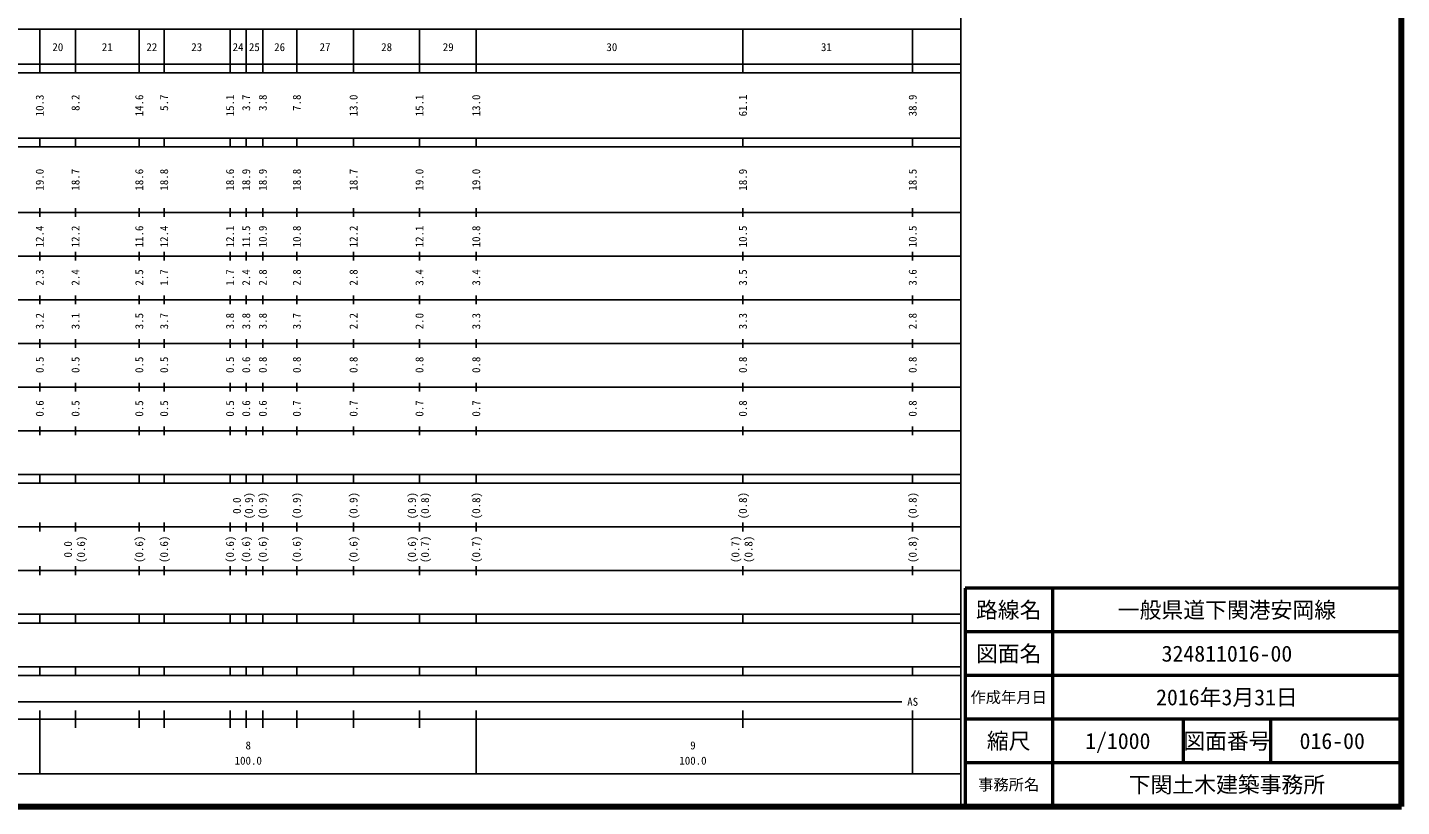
# Model space of a CAD drawing. Units: millimetres on the paper, enlarged 1000 times. Extents: x 40000 to 680000, y 20000 to 380000.
# Drawn here: x 365201 to 680000, y 20000 to 198357 of the extents above; entities that cross this region are included whole.
import ezdxf
from ezdxf.enums import TextEntityAlignment as Align

# ---------------------------------------------------------------- set-up
doc = ezdxf.new("R2010")
doc.units = ezdxf.units.MM
doc.header["$LTSCALE"] = 1000
for name, color, linetype, lineweight in [('M-TTL', 2, 'Continuous', 140), ('M-TTL-BAND', 7, 'Continuous', 25), ('M-TTL-FRAM', 2, 'Continuous', 50), ('M-TTL-LINE', 7, 'Continuous', 50)]:
    doc.layers.add(name, color=color, linetype=linetype, lineweight=lineweight)
doc.layers.add('M-TTL-TXT', color=7, linetype='Continuous')
doc.styles.add('ＭＳ ゴシック', font='')
doc.styles.get('ＭＳ ゴシック').set_extended_font_data('MS Gothic')

msp = doc.modelspace()

# ---------------------------------------------------------------- linework, layer by layer
at = {"layer": 'M-TTL'}
for p, q in [((680000, 20000), (680000, 380000)), ((40000, 20000), (680000, 20000))]:
    msp.add_line(p, q, dxfattribs=at)
at = {"layer": 'M-TTL-BAND'}
for p, q in [((579000, 20000), (579000, 370000)), ((68000, 198000), (579000, 198000)), ((368000, 188000), (368000, 198000)), ((376200, 188000), (376200, 198000)), ((390800, 188000), (390800, 198000)), ((396500, 188000), (396500, 198000)), ((411600, 188000), (411600, 198000)), ((415300, 188000), (415300, 198000)), ((419100, 188000), (419100, 198000)), ((426900, 188000), (426900, 198000)), ((439900, 188000), (439900, 198000)), ((455000, 188000), (455000, 198000)), ((468000, 188000), (468000, 198000)), ((529100, 188000), (529100, 198000)), ((568000, 188000), (568000, 198000)), ((40000, 190000), (579000, 190000)), ((40000, 188000), (579000, 188000)), ((40000, 173000), (579000, 173000)), ((40000, 171000), (579000, 171000)), ((368000, 171000), (368000, 173000)), ((376200, 171000), (376200, 173000)), ((390800, 171000), (390800, 173000)), ((396500, 171000), (396500, 173000)), ((411600, 171000), (411600, 173000)), ((415300, 171000), (415300, 173000)), ((419100, 171000), (419100, 173000)), ((426900, 171000), (426900, 173000)), ((439900, 171000), (439900, 173000)), ((455000, 171000), (455000, 173000)), ((468000, 171000), (468000, 173000)), ((529100, 171000), (529100, 173000)), ((568000, 171000), (568000, 173000)), ((40000, 156000), (579000, 156000)), ((368000, 155000), (368000, 157000)), ((376200, 155000), (376200, 157000)), ((390800, 155000), (390800, 157000)), ((396500, 155000), (396500, 157000)), ((411600, 155000), (411600, 157000)), ((415300, 155000), (415300, 157000)), ((419100, 155000), (419100, 157000)), ((426900, 155000), (426900, 157000)), ((439900, 155000), (439900, 157000)), ((455000, 155000), (455000, 157000)), ((468000, 155000), (468000, 157000)), ((529100, 155000), (529100, 157000)), ((568000, 155000), (568000, 157000)), ((46000, 146000), (579000, 146000)), ((368000, 145000), (368000, 147000)), ((376200, 145000), (376200, 147000)), ((390800, 145000), (390800, 147000)), ((396500, 145000), (396500, 147000)), ((411600, 145000), (411600, 147000)), ((415300, 145000), (415300, 147000)), ((419100, 145000), (419100, 147000)), ((426900, 145000), (426900, 147000)), ((439900, 145000), (439900, 147000)), ((455000, 145000), (455000, 147000)), ((468000, 145000), (468000, 147000)), ((529100, 145000), (529100, 147000)), ((568000, 145000), (568000, 147000)), ((52000, 136000), (579000, 136000)), ((368000, 135000), (368000, 137000)), ((376200, 135000), (376200, 137000)), ((390800, 135000), (390800, 137000)), ((396500, 135000), (396500, 137000)), ((411600, 135000), (411600, 137000)), ((415300, 135000), (415300, 137000)), ((419100, 135000), (419100, 137000)), ((426900, 135000), (426900, 137000)), ((439900, 135000), (439900, 137000)), ((455000, 135000), (455000, 137000)), ((468000, 135000), (468000, 137000)), ((529100, 135000), (529100, 137000)), ((568000, 135000), (568000, 137000)), ((46000, 126000), (579000, 126000)), ((368000, 125000), (368000, 127000)), ((376200, 125000), (376200, 127000)), ((390800, 125000), (390800, 127000)), ((396500, 125000), (396500, 127000)), ((411600, 125000), (411600, 127000)), ((415300, 125000), (415300, 127000)), ((419100, 125000), (419100, 127000)), ((426900, 125000), (426900, 127000)), ((439900, 125000), (439900, 127000)), ((455000, 125000), (455000, 127000)), ((468000, 125000), (468000, 127000)), ((529100, 125000), (529100, 127000)), ((568000, 125000), (568000, 127000)), ((368000, 115000), (368000, 117000)), ((376200, 115000), (376200, 117000)), ((390800, 115000), (390800, 117000)), ((396500, 115000), (396500, 117000)), ((411600, 115000), (411600, 117000)), ((415300, 115000), (415300, 117000)), ((419100, 115000), (419100, 117000)), ((426900, 115000), (426900, 117000)), ((439900, 115000), (439900, 117000)), ((455000, 115000), (455000, 117000)), ((468000, 115000), (468000, 117000)), ((529100, 115000), (529100, 117000)), ((568000, 115000), (568000, 117000)), ((52000, 116000), (579000, 116000)), ((46000, 106000), (579000, 106000)), ((368000, 105000), (368000, 107000)), ((376200, 105000), (376200, 107000)), ((390800, 105000), (390800, 107000)), ((396500, 105000), (396500, 107000)), ((411600, 105000), (411600, 107000)), ((415300, 105000), (415300, 107000)), ((419100, 105000), (419100, 107000)), ((426900, 105000), (426900, 107000)), ((439900, 105000), (439900, 107000)), ((455000, 105000), (455000, 107000)), ((468000, 105000), (468000, 107000)), ((529100, 105000), (529100, 107000)), ((568000, 105000), (568000, 107000)), ((40000, 96000), (579000, 96000)), ((368000, 94000), (368000, 96000)), ((376200, 94000), (376200, 96000)), ((390800, 94000), (390800, 96000)), ((396500, 94000), (396500, 96000)), ((411600, 94000), (411600, 96000)), ((415300, 94000), (415300, 96000)), ((419100, 94000), (419100, 96000)), ((426900, 94000), (426900, 96000)), ((439900, 94000), (439900, 96000)), ((455000, 94000), (455000, 96000)), ((468000, 94000), (468000, 96000)), ((529100, 94000), (529100, 96000)), ((568000, 94000), (568000, 96000)), ((40000, 94000), (579000, 94000)), ((368000, 83000), (368000, 85000)), ((376200, 83000), (376200, 85000)), ((390800, 83000), (390800, 85000)), ((396500, 83000), (396500, 85000)), ((411600, 83000), (411600, 85000)), ((415300, 83000), (415300, 85000)), ((419100, 83000), (419100, 85000)), ((426900, 83000), (426900, 85000)), ((439900, 83000), (439900, 85000)), ((455000, 83000), (455000, 85000)), ((468000, 83000), (468000, 85000)), ((529100, 83000), (529100, 85000)), ((568000, 83000), (568000, 85000)), ((49000, 84000), (579000, 84000)), ((40000, 74000), (579000, 74000)), ((368000, 73000), (368000, 75000)), ((376200, 73000), (376200, 75000)), ((390800, 73000), (390800, 75000)), ((396500, 73000), (396500, 75000)), ((411600, 73000), (411600, 75000)), ((415300, 73000), (415300, 75000)), ((419100, 73000), (419100, 75000)), ((426900, 73000), (426900, 75000)), ((439900, 73000), (439900, 75000)), ((455000, 73000), (455000, 75000)), ((468000, 73000), (468000, 75000)), ((529100, 73000), (529100, 75000)), ((568000, 73000), (568000, 75000)), ((40000, 64000), (579000, 64000)), ((368000, 62000), (368000, 64000)), ((376200, 62000), (376200, 64000)), ((390800, 62000), (390800, 64000)), ((396500, 62000), (396500, 64000)), ((411600, 62000), (411600, 64000)), ((415300, 62000), (415300, 64000)), ((419100, 62000), (419100, 64000)), ((426900, 62000), (426900, 64000)), ((439900, 62000), (439900, 64000)), ((455000, 62000), (455000, 64000)), ((468000, 62000), (468000, 64000)), ((529100, 62000), (529100, 64000)), ((568000, 62000), (568000, 64000)), ((40000, 62000), (579000, 62000)), ((40000, 52000), (579000, 52000)), ((368000, 50000), (368000, 52000)), ((376200, 50000), (376200, 52000)), ((390800, 50000), (390800, 52000)), ((396500, 50000), (396500, 52000)), ((411600, 50000), (411600, 52000)), ((415300, 50000), (415300, 52000)), ((419100, 50000), (419100, 52000)), ((426900, 50000), (426900, 52000)), ((439900, 50000), (439900, 52000)), ((455000, 50000), (455000, 52000)), ((468000, 50000), (468000, 52000)), ((529100, 50000), (529100, 52000)), ((568000, 50000), (568000, 52000)), ((40000, 50000), (579000, 50000)), ((71000, 44000), (565498, 44000)), ((368000, 27500), (368000, 42000)), ((376200, 38000), (376200, 42000)), ((390800, 38000), (390800, 42000)), ((396500, 38000), (396500, 42000)), ((411600, 38000), (411600, 42000)), ((415300, 38000), (415300, 42000)), ((419100, 38000), (419100, 42000)), ((426900, 38000), (426900, 42000)), ((439900, 38000), (439900, 42000)), ((455000, 38000), (455000, 42000)), ((468000, 27500), (468000, 42000)), ((529100, 38000), (529100, 42000)), ((568000, 27500), (568000, 42000)), ((40000, 40000), (579000, 40000)), ((68000, 27500), (579000, 27500))]:
    msp.add_line(p, q, dxfattribs=at)
at = {"layer": 'M-TTL-FRAM'}
for p, q in [((680000, 70000), (580000, 70000)), ((580000, 70000), (580000, 20000))]:
    msp.add_line(p, q, dxfattribs=at)
at = {"layer": 'M-TTL-LINE'}
for p, q in [((600000, 70000), (600000, 20000)), ((680000, 60000), (580000, 60000)), ((680000, 50000), (580000, 50000)), ((680000, 40000), (580000, 40000)), ((630000, 40000), (630000, 30000)), ((650000, 40000), (650000, 30000)), ((680000, 30000), (580000, 30000))]:
    msp.add_line(p, q, dxfattribs=at)

# ---------------------------------------------------------------- texts
at = {"layer": 'M-TTL-BAND', "style": 'ＭＳ ゴシック'}
for s, p in [('20', (372154, 192405)), ('21', (383482, 192405)), ('22', (393685, 192405)), ('23', (403981, 192405)), ('24', (413449, 192405)), ('25', (417186, 192405)), ('26', (422973, 192405)), ('27', (433379, 192405)), ('28', (447487, 192405)), ('29', (461594, 192405)), ('30', (499083, 192405)), ('31', (548240, 192405)), ('AS', (568000, 42500)), ('8', (415782, 32523)), ('9', (517668, 32523)), ('100.0', (415782, 29033)), ('100.0', (517668, 29033))]:
    msp.add_text(s, height=1833, dxfattribs=at).set_placement(p, align=Align.BOTTOM_CENTER)
for s, p in [('10.3', (368000, 183000)), ('8.2', (376200, 183000)), ('14.6', (390800, 183000)), ('5.7', (396500, 183000)), ('15.1', (411600, 183000)), ('3.7', (415300, 183000)), ('3.8', (419100, 183000)), ('7.8', (426900, 183000)), ('13.0', (439900, 183000)), ('15.1', (455000, 183000)), ('13.0', (468000, 183000)), ('61.1', (529100, 183000)), ('38.9', (568000, 183000)), ('19.0', (368000, 166000)), ('18.7', (376200, 166000)), ('18.6', (390800, 166000)), ('18.8', (396500, 166000)), ('18.6', (411600, 166000)), ('18.9', (415300, 166000)), ('18.9', (419100, 166000)), ('18.8', (426900, 166000)), ('18.7', (439900, 166000)), ('19.0', (455000, 166000)), ('19.0', (468000, 166000)), ('18.9', (529100, 166000)), ('18.5', (568000, 166000)), ('12.4', (368000, 153000)), ('12.2', (376200, 153000)), ('11.6', (390800, 153000)), ('12.4', (396500, 153000)), ('12.1', (411600, 153000)), ('11.5', (415300, 153000)), ('10.9', (419100, 153000)), ('10.8', (426900, 153000)), ('12.2', (439900, 153000)), ('12.1', (455000, 153000)), ('10.8', (468000, 153000)), ('10.5', (529100, 153000)), ('10.5', (568000, 153000)), ('2.3', (368000, 143000)), ('2.4', (376200, 143000)), ('2.5', (390800, 143000)), ('1.7', (396500, 143000)), ('1.7', (411600, 143000)), ('2.4', (415300, 143000)), ('2.8', (419100, 143000)), ('2.8', (426900, 143000)), ('2.8', (439900, 143000)), ('3.4', (455000, 143000)), ('3.4', (468000, 143000)), ('3.5', (529100, 143000)), ('3.6', (568000, 143000)), ('3.2', (368000, 133000)), ('3.1', (376200, 133000)), ('3.5', (390800, 133000)), ('3.7', (396500, 133000)), ('3.8', (411600, 133000)), ('3.8', (415300, 133000)), ('3.8', (419100, 133000)), ('3.7', (426900, 133000)), ('2.2', (439900, 133000)), ('2.0', (455000, 133000)), ('3.3', (468000, 133000)), ('3.3', (529100, 133000)), ('2.8', (568000, 133000)), ('0.5', (368000, 123000)), ('0.5', (376200, 123000)), ('0.5', (390800, 123000)), ('0.5', (396500, 123000)), ('0.5', (411600, 123000)), ('0.6', (415300, 123000)), ('0.8', (419100, 123000)), ('0.8', (426900, 123000)), ('0.8', (439900, 123000)), ('0.8', (455000, 123000)), ('0.8', (468000, 123000)), ('0.8', (529100, 123000)), ('0.8', (568000, 123000)), ('0.6', (368000, 113000)), ('0.5', (376200, 113000)), ('0.5', (390800, 113000)), ('0.5', (396500, 113000)), ('0.5', (411600, 113000)), ('0.6', (415300, 113000)), ('0.6', (419100, 113000)), ('0.7', (426900, 113000)), ('0.7', (439900, 113000)), ('0.7', (455000, 113000)), ('0.7', (468000, 113000)), ('0.8', (529100, 113000)), ('0.8', (568000, 113000)), ('(0.9)', (419100, 92000)), ('(0.9)', (426900, 92000)), ('(0.9)', (439900, 92000)), ('(0.8)', (468000, 92000)), ('(0.8)', (529100, 92000)), ('(0.8)', (568000, 92000)), ('(0.6)', (390800, 82000)), ('(0.6)', (396500, 82000)), ('(0.6)', (411600, 82000)), ('(0.6)', (415300, 82000)), ('(0.6)', (419100, 82000)), ('(0.6)', (426900, 82000)), ('(0.6)', (439900, 82000)), ('(0.7)', (468000, 82000)), ('(0.8)', (568000, 82000))]:
    msp.add_text(s, height=1833, rotation=90, dxfattribs=at).set_placement(p, align=Align.MIDDLE_RIGHT)
for s, p in [('(0.9)', (417387, 88875)), ('(0.9)', (454750, 88875)), ('(0.8)', (457750, 88875)), ('0.0', (414630, 88875)), ('0.0', (375950, 78875)), ('(0.6)', (378950, 78875)), ('(0.6)', (454750, 78875)), ('(0.7)', (457750, 78875)), ('(0.7)', (528850, 78875)), ('(0.8)', (531850, 78875))]:
    msp.add_text(s, height=1833, rotation=90, dxfattribs=at).set_placement(p, align=Align.BOTTOM_CENTER)
at = {"layer": 'M-TTL-TXT', "style": 'ＭＳ ゴシック'}
for s, height, p in [('路線名', 3666, (590000, 65000)), ('路線名', 3666, (590000, 65000)), ('一般県道下関港安岡線', 3666, (640000, 65000)), ('図面名', 3666, (590000, 55000)), ('図面名', 3666, (590000, 55000)), ('324811016-00', 3666, (640000, 55000)), ('2016年3月31日', 3666, (640000, 45000)), ('作成年月日', 2566, (590000, 45000)), ('作成年月日', 2566, (590000, 45000)), ('縮尺', 3666, (590000, 35000)), ('縮尺', 3666, (590000, 35000)), ('1/1000', 3666, (615000, 35000)), ('図面番号', 3666, (640000, 35000)), ('図面番号', 3666, (640000, 35000)), ('016-00', 3666, (664125, 35000)), ('事務所名', 2566, (590000, 25000)), ('事務所名', 2566, (590000, 25000)), ('下関土木建築事務所', 3666, (640000, 25000))]:
    msp.add_text(s, height=height, dxfattribs=at).set_placement(p, align=Align.MIDDLE_CENTER)

doc.saveas('drawing.dxf')
